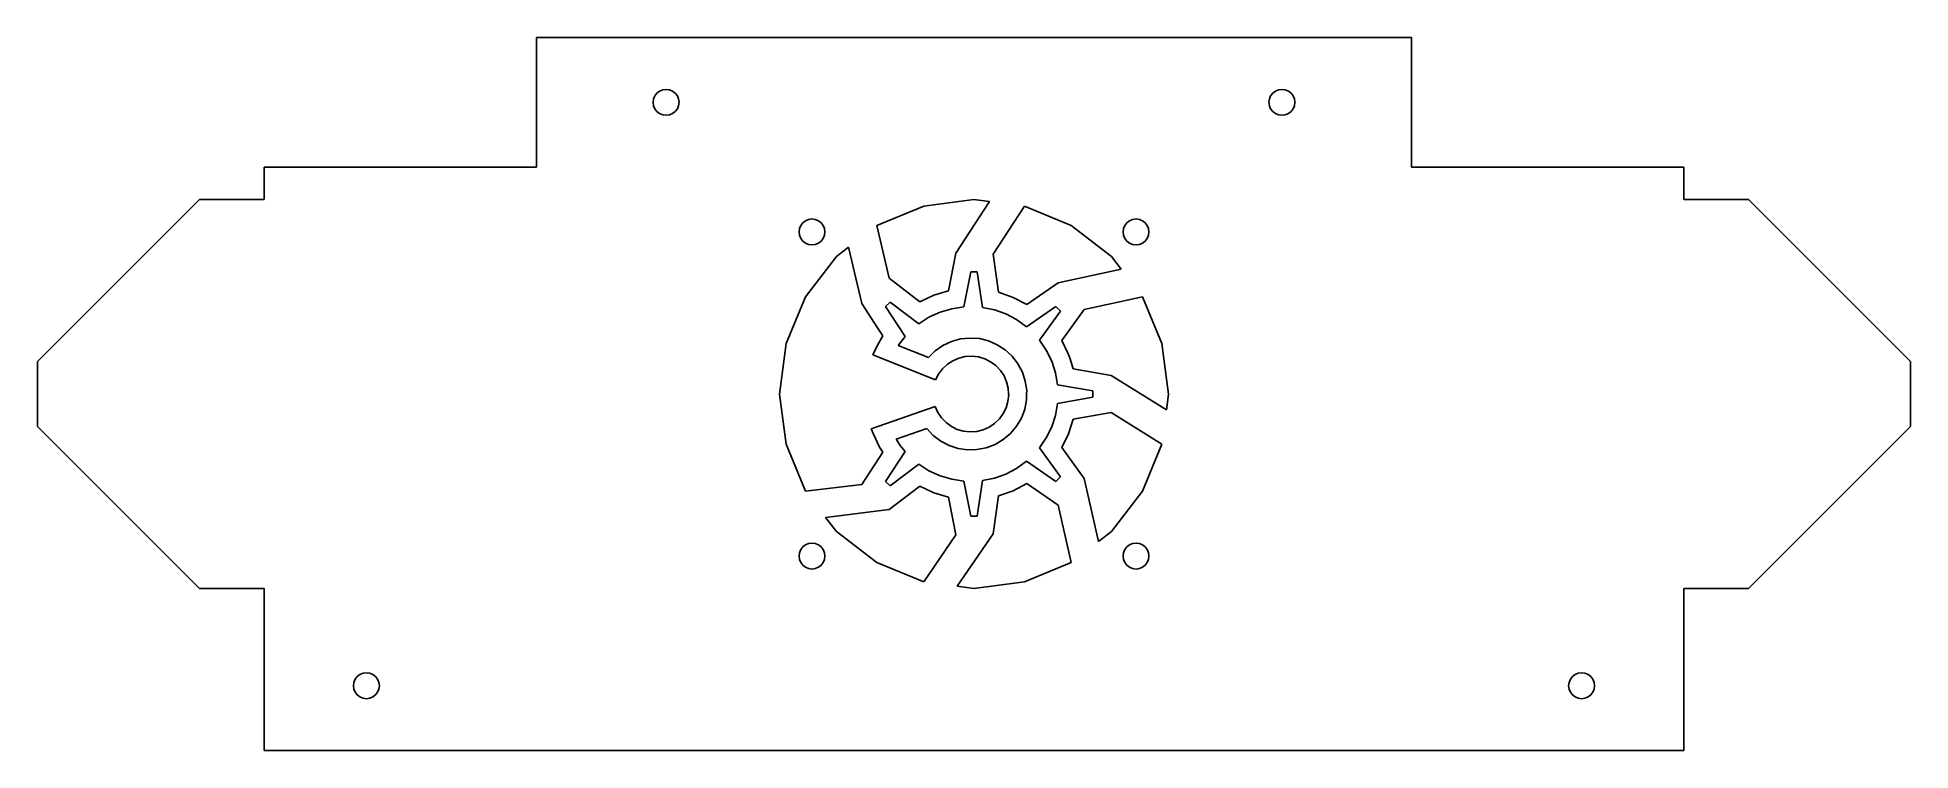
# Model space of a CAD drawing. Header units: metres. Extents: x -2921 to -2632, y 1933 to 2043.
import ezdxf

# ---------------------------------------------------------------- set-up
doc = ezdxf.new("R2010")
doc.units = ezdxf.units.M

msp = doc.modelspace()

# ---------------------------------------------------------------- linework, layer by layer
at = {"layer": 'GROUP0'}
for p, q in [((-2843.8, 2042.9, 0), (-2708.8, 2042.9, 0)), ((-2843.8, 2022.9, 0), (-2843.8, 2042.9, 0)), ((-2708.8, 2042.9, 0), (-2708.8, 2022.9, 0)), ((-2824.8, 2034.63, 0), (-2825.21, 2034.32, 0)), ((-2824.32, 2034.83, 0), (-2824.8, 2034.63, 0)), ((-2823.8, 2034.9, 0), (-2824.32, 2034.83, 0)), ((-2823.28, 2034.83, 0), (-2823.8, 2034.9, 0)), ((-2822.8, 2034.63, 0), (-2823.28, 2034.83, 0)), ((-2822.39, 2034.32, 0), (-2822.8, 2034.63, 0)), ((-2729.8, 2034.63, 0), (-2730.21, 2034.32, 0)), ((-2729.32, 2034.83, 0), (-2729.8, 2034.63, 0)), ((-2728.8, 2034.9, 0), (-2729.32, 2034.83, 0)), ((-2728.28, 2034.83, 0), (-2728.8, 2034.9, 0)), ((-2727.8, 2034.63, 0), (-2728.28, 2034.83, 0)), ((-2727.38, 2034.32, 0), (-2727.8, 2034.63, 0)), ((-2825.73, 2033.42, 0), (-2825.8, 2032.9, 0)), ((-2825.8, 2032.9, 0), (-2825.73, 2032.38, 0)), ((-2825.53, 2033.9, 0), (-2825.73, 2033.42, 0)), ((-2825.73, 2032.38, 0), (-2825.53, 2031.9, 0)), ((-2825.21, 2034.32, 0), (-2825.53, 2033.9, 0)), ((-2825.53, 2031.9, 0), (-2825.21, 2031.49, 0)), ((-2822.07, 2033.9, 0), (-2822.39, 2034.32, 0)), ((-2822.39, 2031.49, 0), (-2822.07, 2031.9, 0)), ((-2821.87, 2033.42, 0), (-2822.07, 2033.9, 0)), ((-2822.07, 2031.9, 0), (-2821.87, 2032.38, 0)), ((-2821.8, 2032.9, 0), (-2821.87, 2033.42, 0)), ((-2821.87, 2032.38, 0), (-2821.8, 2032.9, 0)), ((-2730.73, 2033.42, 0), (-2730.8, 2032.9, 0)), ((-2730.8, 2032.9, 0), (-2730.73, 2032.38, 0)), ((-2730.53, 2033.9, 0), (-2730.73, 2033.42, 0)), ((-2730.73, 2032.38, 0), (-2730.53, 2031.9, 0)), ((-2730.21, 2034.32, 0), (-2730.53, 2033.9, 0)), ((-2730.53, 2031.9, 0), (-2730.21, 2031.49, 0)), ((-2727.07, 2033.9, 0), (-2727.38, 2034.32, 0)), ((-2727.38, 2031.49, 0), (-2727.07, 2031.9, 0)), ((-2726.87, 2033.42, 0), (-2727.07, 2033.9, 0)), ((-2727.07, 2031.9, 0), (-2726.87, 2032.38, 0)), ((-2726.8, 2032.9, 0), (-2726.87, 2033.42, 0)), ((-2726.87, 2032.38, 0), (-2726.8, 2032.9, 0)), ((-2825.21, 2031.49, 0), (-2824.8, 2031.17, 0)), ((-2824.8, 2031.17, 0), (-2824.32, 2030.97, 0)), ((-2824.32, 2030.97, 0), (-2823.8, 2030.9, 0)), ((-2823.8, 2030.9, 0), (-2823.28, 2030.97, 0)), ((-2823.28, 2030.97, 0), (-2822.8, 2031.17, 0)), ((-2822.8, 2031.17, 0), (-2822.39, 2031.49, 0)), ((-2730.21, 2031.49, 0), (-2729.8, 2031.17, 0)), ((-2729.8, 2031.17, 0), (-2729.32, 2030.97, 0)), ((-2729.32, 2030.97, 0), (-2728.8, 2030.9, 0)), ((-2728.8, 2030.9, 0), (-2728.28, 2030.97, 0)), ((-2728.28, 2030.97, 0), (-2727.8, 2031.17, 0)), ((-2727.8, 2031.17, 0), (-2727.38, 2031.49, 0)), ((-2885.8, 2022.9, 0), (-2843.8, 2022.9, 0)), ((-2885.8, 2017.9, 0), (-2885.8, 2022.9, 0)), ((-2708.8, 2022.9, 0), (-2666.8, 2022.9, 0)), ((-2666.8, 2022.9, 0), (-2666.8, 2017.9, 0)), ((-2920.8, 1992.9, 0), (-2895.8, 2017.9, 0)), ((-2885.8, 2017.9, 0), (-2895.8, 2017.9, 0)), ((-2776.3, 2017.9, 0), (-2784.06, 2016.88, 0)), ((-2779.09, 2009.62, 0), (-2773.91, 2017.59, 0)), ((-2773.97, 2017.6, 0), (-2776.3, 2017.9, 0)), ((-2773.91, 2017.59, 0), (-2773.97, 2017.6, 0)), ((-2666.8, 2017.9, 0), (-2656.8, 2017.9, 0)), ((-2656.8, 2017.9, 0), (-2631.8, 1992.9, 0)), ((-2802.3, 2014.63, 0), (-2802.71, 2014.32, 0)), ((-2801.82, 2014.83, 0), (-2802.3, 2014.63, 0)), ((-2801.3, 2014.9, 0), (-2801.82, 2014.83, 0)), ((-2800.78, 2014.83, 0), (-2801.3, 2014.9, 0)), ((-2800.3, 2014.63, 0), (-2800.78, 2014.83, 0)), ((-2799.88, 2014.32, 0), (-2800.3, 2014.63, 0)), ((-2784.06, 2016.88, 0), (-2791.3, 2013.88, 0)), ((-2768.53, 2016.88, 0), (-2773.36, 2009.47, 0)), ((-2761.3, 2013.88, 0), (-2768.53, 2016.88, 0)), ((-2752.3, 2014.63, 0), (-2752.71, 2014.32, 0)), ((-2751.82, 2014.83, 0), (-2752.3, 2014.63, 0)), ((-2751.3, 2014.9, 0), (-2751.82, 2014.83, 0)), ((-2750.78, 2014.83, 0), (-2751.3, 2014.9, 0)), ((-2750.3, 2014.63, 0), (-2750.78, 2014.83, 0)), ((-2749.88, 2014.32, 0), (-2750.3, 2014.63, 0)), ((-2803.23, 2013.42, 0), (-2803.3, 2012.9, 0)), ((-2803.3, 2012.9, 0), (-2803.23, 2012.38, 0)), ((-2803.03, 2013.9, 0), (-2803.23, 2013.42, 0)), ((-2803.23, 2012.38, 0), (-2803.03, 2011.9, 0)), ((-2802.71, 2014.32, 0), (-2803.03, 2013.9, 0)), ((-2803.03, 2011.9, 0), (-2802.71, 2011.49, 0)), ((-2802.71, 2011.49, 0), (-2802.3, 2011.17, 0)), ((-2800.3, 2011.17, 0), (-2799.88, 2011.49, 0)), ((-2799.57, 2013.9, 0), (-2799.88, 2014.32, 0)), ((-2799.88, 2011.49, 0), (-2799.57, 2011.9, 0)), ((-2799.37, 2013.42, 0), (-2799.57, 2013.9, 0)), ((-2799.57, 2011.9, 0), (-2799.37, 2012.38, 0)), ((-2799.3, 2012.9, 0), (-2799.37, 2013.42, 0)), ((-2799.37, 2012.38, 0), (-2799.3, 2012.9, 0)), ((-2789.38, 2005.75, 0), (-2791.3, 2013.88, 0)), ((-2755.09, 2009.12, 0), (-2761.3, 2013.88, 0)), ((-2753.23, 2013.42, 0), (-2753.3, 2012.9, 0)), ((-2753.3, 2012.9, 0), (-2753.23, 2012.38, 0)), ((-2753.03, 2013.9, 0), (-2753.23, 2013.42, 0)), ((-2753.23, 2012.38, 0), (-2753.03, 2011.9, 0)), ((-2752.71, 2014.32, 0), (-2753.03, 2013.9, 0)), ((-2753.03, 2011.9, 0), (-2752.71, 2011.49, 0)), ((-2752.71, 2011.49, 0), (-2752.3, 2011.17, 0)), ((-2750.3, 2011.17, 0), (-2749.88, 2011.49, 0)), ((-2749.57, 2013.9, 0), (-2749.88, 2014.32, 0)), ((-2749.88, 2011.49, 0), (-2749.57, 2011.9, 0)), ((-2749.37, 2013.42, 0), (-2749.57, 2013.9, 0)), ((-2749.57, 2011.9, 0), (-2749.37, 2012.38, 0)), ((-2749.3, 2012.9, 0), (-2749.37, 2013.42, 0)), ((-2749.37, 2012.38, 0), (-2749.3, 2012.9, 0)), ((-2802.3, 2011.17, 0), (-2801.82, 2010.97, 0)), ((-2797.51, 2009.12, 0), (-2802.28, 2002.9, 0)), ((-2801.82, 2010.97, 0), (-2801.3, 2010.9, 0)), ((-2801.3, 2010.9, 0), (-2800.78, 2010.97, 0)), ((-2800.78, 2010.97, 0), (-2800.3, 2011.17, 0)), ((-2795.65, 2010.55, 0), (-2797.51, 2009.12, 0)), ((-2793.59, 2001.85, 0), (-2795.65, 2010.55, 0)), ((-2779.09, 2009.62, 0), (-2780.24, 2003.81, 0)), ((-2773.36, 2009.47, 0), (-2772.51, 2003.6, 0)), ((-2753.59, 2007.17, 0), (-2755.09, 2009.12, 0)), ((-2752.3, 2011.17, 0), (-2751.82, 2010.97, 0)), ((-2751.82, 2010.97, 0), (-2751.3, 2010.9, 0)), ((-2751.3, 2010.9, 0), (-2750.78, 2010.97, 0)), ((-2750.78, 2010.97, 0), (-2750.3, 2011.17, 0)), ((-2784.68, 2002.13, 0), (-2789.38, 2005.75, 0)), ((-2777.88, 2001.33, 0), (-2776.81, 2006.76, 0)), ((-2776.81, 2006.76, 0), (-2775.79, 2006.73, 0)), ((-2775.79, 2006.73, 0), (-2775, 2001.26, 0)), ((-2763.29, 2005.06, 0), (-2753.59, 2007.17, 0)), ((-2802.28, 2002.9, 0), (-2805.28, 1995.67, 0)), ((-2782.52, 2003.13, 0), (-2784.68, 2002.13, 0)), ((-2780.24, 2003.81, 0), (-2782.52, 2003.13, 0)), ((-2770.27, 2002.81, 0), (-2772.51, 2003.6, 0)), ((-2768.17, 2001.7, 0), (-2770.27, 2002.81, 0)), ((-2763.29, 2005.06, 0), (-2768.17, 2001.7, 0)), ((-2750.32, 2002.9, 0), (-2759.28, 2000.95, 0)), ((-2747.32, 1995.67, 0), (-2750.32, 2002.9, 0)), ((-2793.59, 2001.85, 0), (-2791.17, 1998.12, 0)), ((-2789.96, 2001.4, 0), (-2789.21, 2002.09, 0)), ((-2786.94, 1996.76, 0), (-2789.96, 2001.4, 0)), ((-2789.21, 2002.09, 0), (-2784.83, 1998.72, 0)), ((-2783.25, 1999.73, 0), (-2781.54, 2000.51, 0)), ((-2781.54, 2000.51, 0), (-2779.74, 2001.05, 0)), ((-2779.74, 2001.05, 0), (-2777.88, 2001.33, 0)), ((-2775, 2001.26, 0), (-2773.16, 2000.88, 0)), ((-2773.16, 2000.88, 0), (-2771.39, 2000.25, 0)), ((-2771.39, 2000.25, 0), (-2769.73, 1999.38, 0)), ((-2768.2, 1998.28, 0), (-2763.65, 2001.42, 0)), ((-2762.94, 2000.69, 0), (-2766.19, 1996.22, 0)), ((-2763.65, 2001.42, 0), (-2762.94, 2000.69, 0)), ((-2762.77, 1996.16, 0), (-2759.28, 2000.95, 0)), ((-2791.17, 1998.12, 0), (-2790.36, 1996.89, 0)), ((-2784.83, 1998.72, 0), (-2783.25, 1999.73, 0)), ((-2769.73, 1999.38, 0), (-2768.2, 1998.28, 0)), ((-2805.28, 1995.67, 0), (-2806.3, 1987.9, 0)), ((-2791.21, 1995.45, 0), (-2791.9, 1993.94, 0)), ((-2790.36, 1996.89, 0), (-2791.21, 1995.45, 0)), ((-2787.99, 1995.39, 0), (-2786.94, 1996.76, 0)), ((-2783.34, 1993.53, 0), (-2787.99, 1995.39, 0)), ((-2782.3, 1994.56, 0), (-2783.34, 1993.53, 0)), ((-2781.1, 1995.39, 0), (-2782.3, 1994.56, 0)), ((-2779.78, 1996.01, 0), (-2781.1, 1995.39, 0)), ((-2778.37, 1996.4, 0), (-2779.78, 1996.01, 0)), ((-2776.92, 1996.54, 0), (-2778.37, 1996.4, 0)), ((-2775.46, 1996.44, 0), (-2776.92, 1996.54, 0)), ((-2774.05, 1996.09, 0), (-2775.46, 1996.44, 0)), ((-2772.7, 1995.51, 0), (-2774.05, 1996.09, 0)), ((-2771.48, 1994.72, 0), (-2772.7, 1995.51, 0)), ((-2770.41, 1993.72, 0), (-2771.48, 1994.72, 0)), ((-2766.19, 1996.22, 0), (-2765.14, 1994.66, 0)), ((-2765.14, 1994.66, 0), (-2764.31, 1992.98, 0)), ((-2762.77, 1996.16, 0), (-2761.75, 1994.11, 0)), ((-2761.51, 1993.5, 0), (-2761.75, 1994.11, 0)), ((-2746.3, 1987.9, 0), (-2747.32, 1995.67, 0)), ((-2920.8, 1982.9, 0), (-2920.8, 1992.9, 0)), ((-2791.9, 1993.94, 0), (-2782.22, 1990.07, 0)), ((-2781.76, 1990.98, 0), (-2781.15, 1991.79, 0)), ((-2781.15, 1991.79, 0), (-2780.41, 1992.49, 0)), ((-2780.41, 1992.49, 0), (-2779.57, 1993.04, 0)), ((-2779.57, 1993.04, 0), (-2778.63, 1993.45, 0)), ((-2778.63, 1993.45, 0), (-2777.65, 1993.68, 0)), ((-2777.65, 1993.68, 0), (-2776.63, 1993.74, 0)), ((-2776.63, 1993.74, 0), (-2775.63, 1993.63, 0)), ((-2775.63, 1993.63, 0), (-2774.65, 1993.34, 0)), ((-2774.65, 1993.34, 0), (-2773.74, 1992.89, 0)), ((-2773.74, 1992.89, 0), (-2772.93, 1992.28, 0)), ((-2772.93, 1992.28, 0), (-2772.23, 1991.55, 0)), ((-2772.23, 1991.55, 0), (-2771.67, 1990.7, 0)), ((-2769.52, 1992.57, 0), (-2770.41, 1993.72, 0)), ((-2768.84, 1991.28, 0), (-2769.52, 1992.57, 0)), ((-2768.38, 1989.89, 0), (-2768.84, 1991.28, 0)), ((-2764.31, 1992.98, 0), (-2763.72, 1991.19, 0)), ((-2760.99, 1991.77, 0), (-2761.51, 1993.5, 0)), ((-2755.15, 1990.77, 0), (-2760.99, 1991.77, 0)), ((-2631.8, 1992.9, 0), (-2631.8, 1982.9, 0)), ((-2782.22, 1990.07, 0), (-2781.76, 1990.98, 0)), ((-2771.67, 1990.7, 0), (-2771.26, 1989.77, 0)), ((-2771.26, 1989.77, 0), (-2771.02, 1988.79, 0)), ((-2771.02, 1988.79, 0), (-2770.96, 1987.9, 0)), ((-2768.17, 1988.44, 0), (-2768.38, 1989.89, 0)), ((-2768.18, 1987.9, 0), (-2768.17, 1988.44, 0)), ((-2763.72, 1991.19, 0), (-2763.39, 1989.34, 0)), ((-2763.39, 1989.34, 0), (-2757.94, 1988.41, 0)), ((-2757.94, 1988.41, 0), (-2757.94, 1987.39, 0)), ((-2755.15, 1990.77, 0), (-2746.62, 1985.44, 0)), ((-2806.3, 1987.9, 0), (-2805.28, 1980.14, 0)), ((-2782.31, 1985.97, 0), (-2792.15, 1982.53, 0)), ((-2781.89, 1985.05, 0), (-2782.31, 1985.97, 0)), ((-2771.35, 1985.79, 0), (-2771.79, 1984.88, 0)), ((-2771.06, 1986.77, 0), (-2771.35, 1985.79, 0)), ((-2770.95, 1987.77, 0), (-2771.06, 1986.77, 0)), ((-2770.96, 1987.9, 0), (-2770.95, 1987.77, 0)), ((-2768.99, 1984.18, 0), (-2768.48, 1985.55, 0)), ((-2768.48, 1985.55, 0), (-2768.2, 1986.98, 0)), ((-2768.2, 1986.98, 0), (-2768.18, 1987.9, 0)), ((-2763.39, 1986.46, 0), (-2763.72, 1984.61, 0)), ((-2757.94, 1987.39, 0), (-2763.39, 1986.46, 0)), ((-2746.62, 1985.44, 0), (-2746.3, 1987.9, 0)), ((-2895.8, 1957.9, 0), (-2920.8, 1982.9, 0)), ((-2788.31, 1980.91, 0), (-2783.59, 1982.56, 0)), ((-2783.59, 1982.56, 0), (-2782.59, 1981.5, 0)), ((-2781.32, 1984.21, 0), (-2781.89, 1985.05, 0)), ((-2780.61, 1983.48, 0), (-2781.32, 1984.21, 0)), ((-2779.79, 1982.89, 0), (-2780.61, 1983.48, 0)), ((-2778.88, 1982.44, 0), (-2779.79, 1982.89, 0)), ((-2773.97, 1982.79, 0), (-2774.89, 1982.38, 0)), ((-2773.12, 1983.36, 0), (-2773.97, 1982.79, 0)), ((-2772.39, 1984.06, 0), (-2773.12, 1983.36, 0)), ((-2771.79, 1984.88, 0), (-2772.39, 1984.06, 0)), ((-2770.67, 1981.81, 0), (-2769.73, 1982.92, 0)), ((-2769.73, 1982.92, 0), (-2768.99, 1984.18, 0)), ((-2764.31, 1982.83, 0), (-2765.14, 1981.14, 0)), ((-2763.72, 1984.61, 0), (-2764.31, 1982.83, 0)), ((-2761.72, 1981.77, 0), (-2760.99, 1984.04, 0)), ((-2760.99, 1984.04, 0), (-2755.15, 1985.03, 0)), ((-2747.32, 1980.14, 0), (-2755.15, 1985.03, 0)), ((-2631.8, 1982.9, 0), (-2656.8, 1957.9, 0)), ((-2805.28, 1980.14, 0), (-2802.28, 1972.9, 0)), ((-2792.15, 1982.53, 0), (-2791.83, 1981.69, 0)), ((-2790.86, 1979.71, 0), (-2791.83, 1981.69, 0)), ((-2790.86, 1979.71, 0), (-2790.36, 1978.92, 0)), ((-2787.67, 1979.95, 0), (-2788.31, 1980.91, 0)), ((-2786.94, 1979.04, 0), (-2787.67, 1979.95, 0)), ((-2782.59, 1981.5, 0), (-2781.43, 1980.61, 0)), ((-2781.43, 1980.61, 0), (-2780.13, 1979.94, 0)), ((-2780.13, 1979.94, 0), (-2778.74, 1979.49, 0)), ((-2777.9, 1982.17, 0), (-2778.88, 1982.44, 0)), ((-2776.89, 1982.06, 0), (-2777.9, 1982.17, 0)), ((-2775.88, 1982.13, 0), (-2776.89, 1982.06, 0)), ((-2774.89, 1982.38, 0), (-2775.88, 1982.13, 0)), ((-2774.41, 1979.6, 0), (-2773.04, 1980.12, 0)), ((-2773.04, 1980.12, 0), (-2771.79, 1980.86, 0)), ((-2771.79, 1980.86, 0), (-2770.67, 1981.81, 0)), ((-2765.14, 1981.14, 0), (-2766.19, 1979.58, 0)), ((-2762.77, 1979.64, 0), (-2761.72, 1981.77, 0)), ((-2750.32, 1972.9, 0), (-2747.32, 1980.14, 0)), ((-2790.36, 1978.92, 0), (-2793.59, 1973.95, 0)), ((-2789.96, 1974.41, 0), (-2786.94, 1979.04, 0)), ((-2784.83, 1977.09, 0), (-2789.21, 1973.72, 0)), ((-2783.25, 1976.07, 0), (-2784.83, 1977.09, 0)), ((-2778.74, 1979.49, 0), (-2777.3, 1979.28, 0)), ((-2777.3, 1979.28, 0), (-2775.84, 1979.32, 0)), ((-2775.84, 1979.32, 0), (-2774.41, 1979.6, 0)), ((-2768.2, 1977.52, 0), (-2769.73, 1976.43, 0)), ((-2763.65, 1974.39, 0), (-2768.2, 1977.52, 0)), ((-2766.19, 1979.58, 0), (-2762.94, 1975.11, 0)), ((-2759.28, 1974.85, 0), (-2762.77, 1979.64, 0)), ((-2802.28, 1972.9, 0), (-2793.59, 1973.95, 0)), ((-2789.21, 1973.72, 0), (-2789.96, 1974.41, 0)), ((-2781.54, 1975.29, 0), (-2783.25, 1976.07, 0)), ((-2779.74, 1974.75, 0), (-2781.54, 1975.29, 0)), ((-2777.88, 1974.47, 0), (-2779.74, 1974.75, 0)), ((-2776.81, 1969.05, 0), (-2777.88, 1974.47, 0)), ((-2775, 1974.55, 0), (-2775.79, 1969.07, 0)), ((-2773.16, 1974.92, 0), (-2775, 1974.55, 0)), ((-2771.39, 1975.56, 0), (-2773.16, 1974.92, 0)), ((-2769.73, 1976.43, 0), (-2771.39, 1975.56, 0)), ((-2770.27, 1972.99, 0), (-2768.17, 1974.1, 0)), ((-2768.17, 1974.1, 0), (-2763.29, 1970.74, 0)), ((-2762.94, 1975.11, 0), (-2763.65, 1974.39, 0)), ((-2759.28, 1974.85, 0), (-2757.09, 1965.15, 0)), ((-2789.38, 1970.06, 0), (-2784.68, 1973.67, 0)), ((-2784.68, 1973.67, 0), (-2782.52, 1972.67, 0)), ((-2782.52, 1972.67, 0), (-2780.24, 1972, 0)), ((-2779.09, 1966.19, 0), (-2780.24, 1972, 0)), ((-2773.36, 1966.34, 0), (-2772.51, 1972.2, 0)), ((-2772.51, 1972.2, 0), (-2770.27, 1972.99, 0)), ((-2755.09, 1966.69, 0), (-2750.32, 1972.9, 0)), ((-2789.38, 1970.06, 0), (-2799.19, 1968.87, 0)), ((-2799.19, 1968.87, 0), (-2797.51, 1966.69, 0)), ((-2775.79, 1969.07, 0), (-2776.81, 1969.05, 0)), ((-2761.3, 1961.92, 0), (-2763.29, 1970.74, 0)), ((-2797.51, 1966.69, 0), (-2791.3, 1961.92, 0)), ((-2784.06, 1958.92, 0), (-2779.09, 1966.19, 0)), ((-2773.36, 1966.34, 0), (-2778.89, 1958.24, 0)), ((-2757.09, 1965.15, 0), (-2755.09, 1966.69, 0)), ((-2803.23, 1963.42, 0), (-2803.3, 1962.9, 0)), ((-2803.3, 1962.9, 0), (-2803.23, 1962.38, 0)), ((-2803.03, 1963.9, 0), (-2803.23, 1963.42, 0)), ((-2803.23, 1962.38, 0), (-2803.03, 1961.9, 0)), ((-2802.71, 1964.32, 0), (-2803.03, 1963.9, 0)), ((-2802.3, 1964.63, 0), (-2802.71, 1964.32, 0)), ((-2801.82, 1964.83, 0), (-2802.3, 1964.63, 0)), ((-2801.3, 1964.9, 0), (-2801.82, 1964.83, 0)), ((-2800.78, 1964.83, 0), (-2801.3, 1964.9, 0)), ((-2800.3, 1964.63, 0), (-2800.78, 1964.83, 0)), ((-2799.88, 1964.32, 0), (-2800.3, 1964.63, 0)), ((-2799.57, 1963.9, 0), (-2799.88, 1964.32, 0)), ((-2799.37, 1963.42, 0), (-2799.57, 1963.9, 0)), ((-2799.57, 1961.9, 0), (-2799.37, 1962.38, 0)), ((-2799.3, 1962.9, 0), (-2799.37, 1963.42, 0)), ((-2799.37, 1962.38, 0), (-2799.3, 1962.9, 0)), ((-2753.23, 1963.42, 0), (-2753.3, 1962.9, 0)), ((-2753.3, 1962.9, 0), (-2753.23, 1962.38, 0)), ((-2753.03, 1963.9, 0), (-2753.23, 1963.42, 0)), ((-2753.23, 1962.38, 0), (-2753.03, 1961.9, 0)), ((-2752.71, 1964.32, 0), (-2753.03, 1963.9, 0)), ((-2752.3, 1964.63, 0), (-2752.71, 1964.32, 0)), ((-2751.82, 1964.83, 0), (-2752.3, 1964.63, 0)), ((-2751.3, 1964.9, 0), (-2751.82, 1964.83, 0)), ((-2750.78, 1964.83, 0), (-2751.3, 1964.9, 0)), ((-2750.3, 1964.63, 0), (-2750.78, 1964.83, 0)), ((-2749.88, 1964.32, 0), (-2750.3, 1964.63, 0)), ((-2749.57, 1963.9, 0), (-2749.88, 1964.32, 0)), ((-2749.37, 1963.42, 0), (-2749.57, 1963.9, 0)), ((-2749.57, 1961.9, 0), (-2749.37, 1962.38, 0)), ((-2749.3, 1962.9, 0), (-2749.37, 1963.42, 0)), ((-2749.37, 1962.38, 0), (-2749.3, 1962.9, 0)), ((-2803.03, 1961.9, 0), (-2802.71, 1961.49, 0)), ((-2802.71, 1961.49, 0), (-2802.3, 1961.17, 0)), ((-2802.3, 1961.17, 0), (-2801.82, 1960.97, 0)), ((-2801.82, 1960.97, 0), (-2801.3, 1960.9, 0)), ((-2801.3, 1960.9, 0), (-2800.78, 1960.97, 0)), ((-2800.78, 1960.97, 0), (-2800.3, 1961.17, 0)), ((-2800.3, 1961.17, 0), (-2799.88, 1961.49, 0)), ((-2799.88, 1961.49, 0), (-2799.57, 1961.9, 0)), ((-2791.3, 1961.92, 0), (-2784.06, 1958.92, 0)), ((-2768.53, 1958.92, 0), (-2761.3, 1961.92, 0)), ((-2753.03, 1961.9, 0), (-2752.71, 1961.49, 0)), ((-2752.71, 1961.49, 0), (-2752.3, 1961.17, 0)), ((-2752.3, 1961.17, 0), (-2751.82, 1960.97, 0)), ((-2751.82, 1960.97, 0), (-2751.3, 1960.9, 0)), ((-2751.3, 1960.9, 0), (-2750.78, 1960.97, 0)), ((-2750.78, 1960.97, 0), (-2750.3, 1961.17, 0)), ((-2750.3, 1961.17, 0), (-2749.88, 1961.49, 0)), ((-2749.88, 1961.49, 0), (-2749.57, 1961.9, 0)), ((-2885.8, 1957.9, 0), (-2895.8, 1957.9, 0)), ((-2885.8, 1932.9, 0), (-2885.8, 1957.9, 0)), ((-2778.89, 1958.24, 0), (-2776.3, 1957.9, 0)), ((-2776.3, 1957.9, 0), (-2768.53, 1958.92, 0)), ((-2666.8, 1957.9, 0), (-2666.8, 1932.9, 0)), ((-2666.8, 1957.9, 0), (-2656.8, 1957.9, 0)), ((-2871.98, 1943.42, 0), (-2872.05, 1942.9, 0)), ((-2872.05, 1942.9, 0), (-2871.98, 1942.38, 0)), ((-2871.78, 1943.9, 0), (-2871.98, 1943.42, 0)), ((-2871.98, 1942.38, 0), (-2871.78, 1941.9, 0)), ((-2871.46, 1944.32, 0), (-2871.78, 1943.9, 0)), ((-2871.05, 1944.63, 0), (-2871.46, 1944.32, 0)), ((-2870.57, 1944.83, 0), (-2871.05, 1944.63, 0)), ((-2870.05, 1944.9, 0), (-2870.57, 1944.83, 0)), ((-2869.53, 1944.83, 0), (-2870.05, 1944.9, 0)), ((-2869.05, 1944.63, 0), (-2869.53, 1944.83, 0)), ((-2868.64, 1944.32, 0), (-2869.05, 1944.63, 0)), ((-2868.32, 1943.9, 0), (-2868.64, 1944.32, 0)), ((-2868.12, 1943.42, 0), (-2868.32, 1943.9, 0)), ((-2868.32, 1941.9, 0), (-2868.12, 1942.38, 0)), ((-2868.05, 1942.9, 0), (-2868.12, 1943.42, 0)), ((-2868.12, 1942.38, 0), (-2868.05, 1942.9, 0)), ((-2684.48, 1943.42, 0), (-2684.55, 1942.9, 0)), ((-2684.55, 1942.9, 0), (-2684.48, 1942.38, 0)), ((-2684.28, 1943.9, 0), (-2684.48, 1943.42, 0)), ((-2684.48, 1942.38, 0), (-2684.28, 1941.9, 0)), ((-2683.96, 1944.32, 0), (-2684.28, 1943.9, 0)), ((-2683.55, 1944.63, 0), (-2683.96, 1944.32, 0)), ((-2683.07, 1944.83, 0), (-2683.55, 1944.63, 0)), ((-2682.55, 1944.9, 0), (-2683.07, 1944.83, 0)), ((-2682.03, 1944.83, 0), (-2682.55, 1944.9, 0)), ((-2681.55, 1944.63, 0), (-2682.03, 1944.83, 0)), ((-2681.14, 1944.32, 0), (-2681.55, 1944.63, 0)), ((-2680.82, 1943.9, 0), (-2681.14, 1944.32, 0)), ((-2680.62, 1943.42, 0), (-2680.82, 1943.9, 0)), ((-2680.82, 1941.9, 0), (-2680.62, 1942.38, 0)), ((-2680.55, 1942.9, 0), (-2680.62, 1943.42, 0)), ((-2680.62, 1942.38, 0), (-2680.55, 1942.9, 0)), ((-2871.78, 1941.9, 0), (-2871.46, 1941.49, 0)), ((-2871.46, 1941.49, 0), (-2871.05, 1941.17, 0)), ((-2871.05, 1941.17, 0), (-2870.57, 1940.97, 0)), ((-2870.57, 1940.97, 0), (-2870.05, 1940.9, 0)), ((-2870.05, 1940.9, 0), (-2869.53, 1940.97, 0)), ((-2869.53, 1940.97, 0), (-2869.05, 1941.17, 0)), ((-2869.05, 1941.17, 0), (-2868.64, 1941.49, 0)), ((-2868.64, 1941.49, 0), (-2868.32, 1941.9, 0)), ((-2684.28, 1941.9, 0), (-2683.96, 1941.49)), ((-2683.96, 1941.49), (-2683.55, 1941.17, 0)), ((-2683.55, 1941.17, 0), (-2683.07, 1940.97, 0)), ((-2683.07, 1940.97, 0), (-2682.55, 1940.9, 0)), ((-2682.55, 1940.9, 0), (-2682.03, 1940.97, 0)), ((-2682.03, 1940.97, 0), (-2681.55, 1941.17, 0)), ((-2681.55, 1941.17, 0), (-2681.14, 1941.49, 0)), ((-2681.14, 1941.49, 0), (-2680.82, 1941.9, 0)), ((-2666.8, 1932.9, 0), (-2885.8, 1932.9, 0))]:
    msp.add_line(p, q, dxfattribs=at)

doc.saveas('drawing.dxf')
